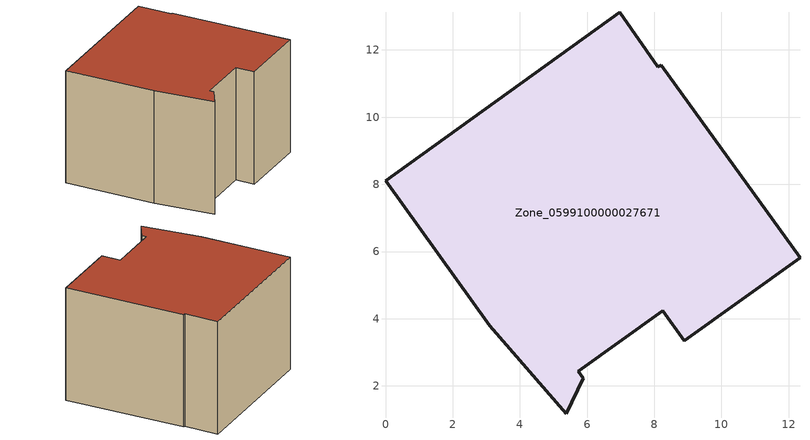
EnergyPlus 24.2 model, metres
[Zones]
Zone_0599100000027671
 floor ground (C_G): 5.38,1.17 3.1,3.79 0,8.1 6.98,13.12 8.11,11.51 8.21,11.55 12.34,5.82 8.89,3.34 8.25,4.24 5.74,2.43 5.88,2.23 z0
 wall outside (C_F): 6.98,13.12 0,8.1 3.1,3.79 5.38,1.17 5.88,2.23 5.74,2.43 8.25,4.24 8.89,3.34 12.34,5.82 8.21,11.55 8.11,11.51 6.98,13.12 z0:6.75
 roof outside (C_R): 5.38,1.17 5.88,2.23 5.74,2.43 8.25,4.24 8.89,3.34 12.34,5.82 8.21,11.55 8.11,11.51 6.98,13.12 0,8.1 3.1,3.79 z6.75
[BUILDING]
Pand.0599100000027671: North Axis=0; Terrain=City; Loads Convergence Tolerance Value=0.04; Temperature Convergence Tolerance Value=0.4; Solar Distribution=FullExterior; Maximum Number of Warmup Days=25; Minimum Number of Warmup Days=1
[Site:Location]
Rotterdam.The.Hague.AP_ZH_NLD Design_Conditions: Latitude=51.96; Longitude=4.45; Time Zone=1; Elevation=-4.5
[SITE:GROUNDTEMPERATURE:BUILDINGSURFACE]
18, 18, 18, 18, 18, 18, 18, 18, 18, 18, 18, 18
[MATERIAL] Thermal Absorptance=0.9; Solar Absorptance=0.7; Visible Absorptance=0.7
Name | Roughness | Thickness | Conductivity | Density | Specific Heat
G.D.1965 | MediumSmooth | 0.15 | 1 | 540 | 1210
F.D.1965 | Rough | 0.3 | 0.857143 | 1920 | 840
R.D.1965 | MediumRough | 0.2 | 0.08 | 1500 | 1000
[CONSTRUCTION]
C_G: G.D.1965
C_F: F.D.1965
C_R: R.D.1965
[ZONE]
Zone_0599100000027671: Type=1; Multiplier=1; Ceiling Height=Autocalculate; Volume=Autocalculate; Floor Area=autocalculate; Part of Total Floor Area=Yes
[ZONEINFILTRATION:DESIGNFLOWRATE]
Infil_Zone_0599100000027671: Zone or ZoneList or Space or SpaceList=Zone_0599100000027671; Schedule=AlwaysOn; Design Flow Rate Calculation Method=Flow/Area; Flow Rate per Floor Area=0.0042; Constant Term Coefficient=1; Temperature Term Coefficient=0; Velocity Term Coefficient=0; Velocity Squared Term Coefficient=0
[HVACTEMPLATE:ZONE:IDEALLOADSAIRSYSTEM]
Zone_0599100000027671: Maximum Heating Supply Air Temperature=50; Minimum Cooling Supply Air Temperature=13; Maximum Heating Supply Air Humidity Ratio=0.0156; Minimum Cooling Supply Air Humidity Ratio=0.0077; Heating Limit=NoLimit; Cooling Limit=NoLimit; Dehumidification Control Type=ConstantSensibleHeatRatio; Cooling Sensible Heat Ratio=0.7; Dehumidification Setpoint=60; Humidification Control Type=None; Humidification Setpoint=30; Outdoor Air Method=None; Outdoor Air Flow Rate per Person=0.00944; Outdoor Air Flow Rate per Zone Floor Area=0; Outdoor Air Flow Rate per Zone=0; Demand Controlled Ventilation Type=None; Outdoor Air Economizer Type=NoEconomizer; Heat Recovery Type=None; Sensible Heat Recovery Effectiveness=0.7; Latent Heat Recovery Effectiveness=0.65
[ZONECONTROL:THERMOSTAT]
ThermostatControl_Zone_0599100000027671: Zone or ZoneList=Zone_0599100000027671; Control Type Schedule=DualSetpointControlType; Control 1=Thermostat_Zone_0599100000027671; Temperature Difference Between Cutout And Setpoint=0
[THERMOSTATSETPOINT:DUALSETPOINT]
Thermostat_Zone_0599100000027671: Heating Setpoint Temperature Schedule=HeatingSetpoint_Zone_0599100000027671; Cooling Setpoint Temperature Schedule=CoolingSetpoint_Zone_0599100000027671
[SCHEDULE:COMPACT]
HeatingSetpoint_Zone_0599100000027671: Through: 12/31, For: AllDays, Until: 24:00, 21
CoolingSetpoint_Zone_0599100000027671: Through: 12/31, For: AllDays, Until: 24:00, 24
DualSetpointControlType: Through: 12/31, For: AllDays, Until: 24:00, 4
AlwaysOn: Through: 12/31, For: AllDays, Until: 24:00, 1
